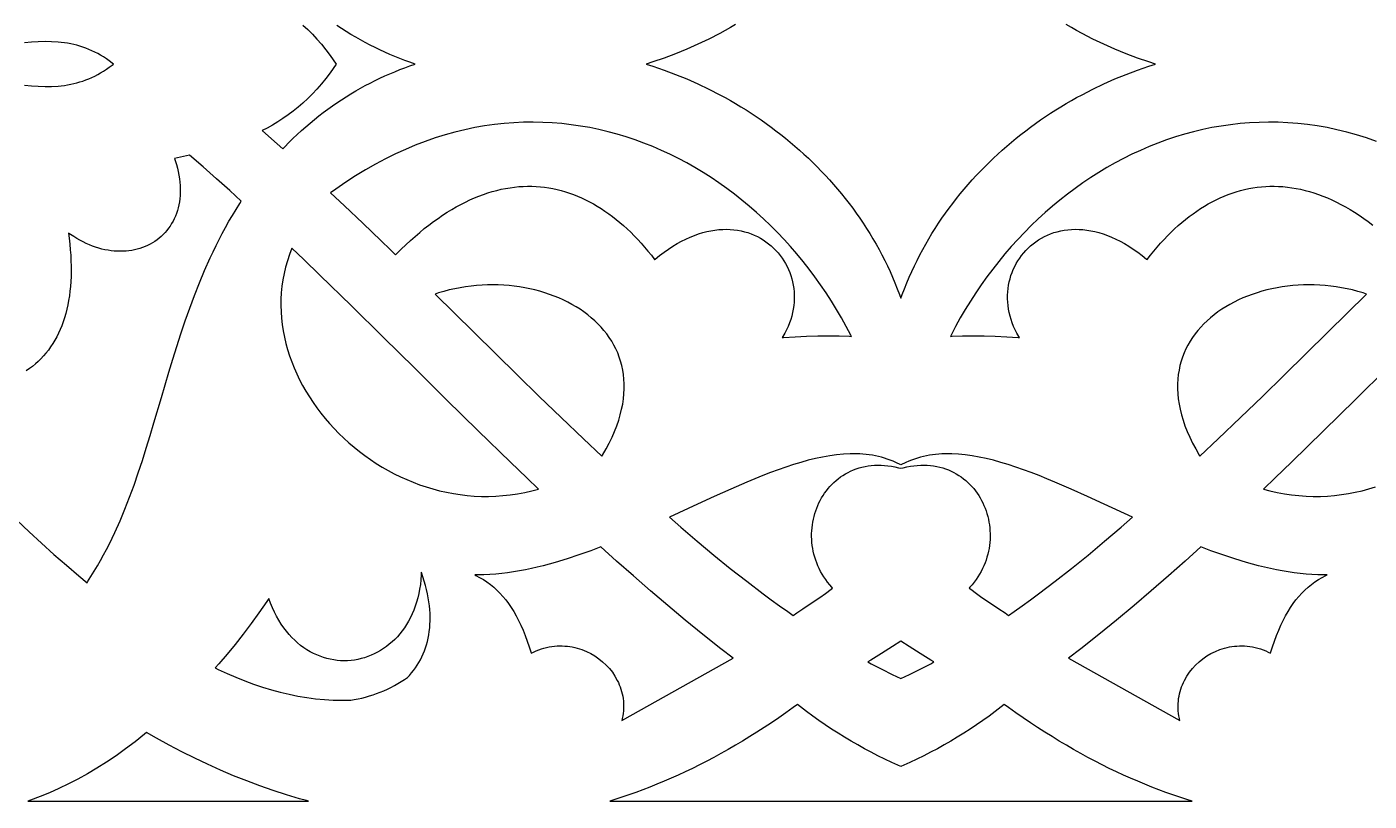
# Model space of a CAD drawing. Extents: x -340 to 340, y -265 to 265.
# Drawn here: x 50 to 104.3, y -214.8 to -183.5 of the extents above; entities that cross this region are included whole.
import ezdxf

# ---------------------------------------------------------------- set-up
doc = ezdxf.new("R2010")
doc.units = 0
doc.layers.add('LAYER_1', color=18, linetype='CONTINUOUS')

msp = doc.modelspace()

# ---------------------------------------------------------------- linework, layer by layer
at = {"layer": 'LAYER_1'}
for points in [[(61.156, -183.427), (61.349, -183.606), (61.539, -183.795), (61.724, -183.993), (61.905, -184.201), (62.082, -184.42), (62.254, -184.65), (62.499, -185.002), (62.254, -185.354), (62.082, -185.584), (61.905, -185.803), (61.724, -186.011), (61.539, -186.209), (61.349, -186.398), (61.156, -186.576), (60.959, -186.746), (60.758, -186.907), (60.553, -187.059), (60.345, -187.203), (60.134, -187.339), (59.92, -187.467), (59.703, -187.589), (59.506, -187.691), (59.88, -188.018), (60.341, -188.428), (60.417, -188.348), (60.583, -188.179), (60.751, -188.014), (60.921, -187.852), (61.093, -187.694), (61.267, -187.54), (61.443, -187.39), (61.62, -187.243), (61.799, -187.1), (61.98, -186.961), (62.163, -186.826), (62.347, -186.694), (62.533, -186.566), (62.72, -186.442), (62.909, -186.321), (63.099, -186.204), (63.291, -186.09), (63.484, -185.98), (63.679, -185.874), (63.875, -185.771), (64.072, -185.672), (64.27, -185.576), (64.47, -185.484), (64.671, -185.395), (64.872, -185.31), (65.075, -185.228), (65.279, -185.15), (65.485, -185.075), (65.7, -185.002), (65.485, -184.929), (65.279, -184.854), (65.075, -184.776), (64.872, -184.694), (64.671, -184.609), (64.47, -184.52), (64.27, -184.428), (64.072, -184.332), (63.875, -184.233), (63.679, -184.13), (63.484, -184.024), (63.291, -183.914), (63.099, -183.8), (62.909, -183.683), (62.72, -183.562), (62.533, -183.438)], [(78.662, -183.403), (78.45, -183.527), (78.235, -183.647), (78.018, -183.764), (77.582, -183.989), (77.138, -184.201), (76.689, -184.4), (76.235, -184.586), (75.775, -184.759), (75.311, -184.918), (75.041, -185.002), (75.311, -185.086), (75.775, -185.246), (76.235, -185.418), (76.689, -185.604), (77.138, -185.803), (77.582, -186.015), (78.018, -186.24), (78.235, -186.357), (78.45, -186.477), (78.662, -186.601), (78.873, -186.727), (79.082, -186.857), (79.289, -186.989), (79.494, -187.125), (79.697, -187.263), (79.898, -187.405), (80.097, -187.55), (80.294, -187.697), (80.488, -187.847), (80.681, -188.001), (80.87, -188.157), (81.058, -188.316), (81.243, -188.478), (81.425, -188.643), (81.605, -188.81), (81.782, -188.981), (81.957, -189.154), (82.128, -189.33), (82.297, -189.508), (82.464, -189.689), (82.627, -189.873), (82.787, -190.06), (82.945, -190.249), (83.099, -190.441), (83.25, -190.636), (83.398, -190.833), (83.543, -191.032), (83.685, -191.234), (83.823, -191.439), (83.958, -191.646), (84.089, -191.856), (84.217, -192.068), (84.341, -192.282), (84.462, -192.499), (84.579, -192.719), (84.692, -192.94), (84.802, -193.164), (84.908, -193.391), (85.01, -193.619), (85.108, -193.85), (85.202, -194.083), (85.292, -194.319), (85.347, -194.471), (85.402, -194.319), (85.492, -194.083), (85.586, -193.85), (85.684, -193.619), (85.786, -193.391), (85.892, -193.164), (86.001, -192.94), (86.115, -192.719), (86.232, -192.499), (86.352, -192.282), (86.477, -192.068), (86.605, -191.856), (86.736, -191.646), (86.871, -191.439), (87.009, -191.234), (87.151, -191.032), (87.295, -190.833), (87.443, -190.636), (87.595, -190.441), (87.749, -190.249), (87.906, -190.06), (88.067, -189.873), (88.23, -189.689), (88.396, -189.508), (88.565, -189.33), (88.737, -189.154), (88.912, -188.981), (89.089, -188.81), (89.269, -188.643), (89.451, -188.478), (89.636, -188.316), (89.823, -188.157), (90.013, -188.001), (90.205, -187.847), (90.4, -187.697), (90.596, -187.55), (90.795, -187.405), (90.996, -187.263), (91.199, -187.125), (91.404, -186.989), (91.611, -186.857), (91.82, -186.727), (92.031, -186.601), (92.244, -186.477), (92.458, -186.357), (92.675, -186.24), (93.112, -186.015), (93.555, -185.803), (94.004, -185.604), (94.459, -185.418), (94.918, -185.246), (95.382, -185.086), (95.653, -185.002), (95.382, -184.918), (94.918, -184.759), (94.459, -184.586), (94.004, -184.4), (93.555, -184.201), (93.112, -183.989), (92.675, -183.764), (92.458, -183.647), (92.244, -183.527), (92.031, -183.403)], [(49.891, -185.856), (50.172, -185.884), (50.449, -185.902), (50.721, -185.91), (50.987, -185.907), (51.251, -185.891), (51.379, -185.878), (51.507, -185.862), (51.634, -185.842), (51.76, -185.819), (51.885, -185.791), (52.009, -185.76), (52.132, -185.726), (52.254, -185.687), (52.375, -185.643), (52.496, -185.596), (52.616, -185.544), (52.735, -185.487), (52.853, -185.426), (52.97, -185.36), (53.088, -185.288), (53.204, -185.212), (53.32, -185.131), (53.435, -185.043), (53.487, -185.002), (53.435, -184.961), (53.32, -184.874), (53.204, -184.792), (53.088, -184.716), (52.97, -184.645), (52.853, -184.578), (52.735, -184.517), (52.616, -184.461), (52.496, -184.409), (52.375, -184.361), (52.254, -184.318), (52.132, -184.279), (52.009, -184.244), (51.885, -184.213), (51.76, -184.186), (51.634, -184.162), (51.507, -184.142), (51.379, -184.126), (51.251, -184.113), (50.987, -184.097), (50.721, -184.094), (50.449, -184.102), (50.172, -184.12), (49.891, -184.149)], [(104.589, -188.128), (104.188, -187.989), (103.786, -187.864), (103.386, -187.753), (102.987, -187.656), (102.588, -187.573), (102.191, -187.503), (101.795, -187.447), (101.4, -187.404), (101.007, -187.374), (100.615, -187.356), (100.226, -187.351), (99.838, -187.358), (99.452, -187.378), (99.069, -187.409), (98.688, -187.452), (98.309, -187.507), (97.933, -187.573), (97.56, -187.65), (97.19, -187.739), (96.823, -187.838), (96.459, -187.948), (96.098, -188.068), (95.741, -188.199), (95.387, -188.339), (95.037, -188.49), (94.691, -188.65), (94.349, -188.82), (94.012, -188.999), (93.678, -189.188), (93.35, -189.385), (93.026, -189.591), (92.706, -189.806), (92.392, -190.029), (92.083, -190.26), (91.779, -190.499), (91.48, -190.746), (91.187, -191.001), (90.9, -191.263), (90.618, -191.533), (90.343, -191.809), (90.073, -192.092), (89.81, -192.382), (89.554, -192.679), (89.304, -192.982), (89.061, -193.29), (88.824, -193.605), (88.595, -193.926), (88.373, -194.252), (88.158, -194.583), (87.951, -194.919), (87.751, -195.26), (87.56, -195.606), (87.376, -195.957), (87.35, -196.01), (87.419, -196.007), (87.84, -195.995), (88.272, -195.991), (88.714, -195.994), (89.166, -196.006), (89.627, -196.027), (90.098, -196.057), (90.147, -196.061), (90.122, -196.022), (90.043, -195.886), (89.972, -195.748), (89.908, -195.609), (89.852, -195.47), (89.804, -195.33), (89.762, -195.189), (89.728, -195.049), (89.701, -194.908), (89.681, -194.768), (89.668, -194.628), (89.662, -194.489), (89.663, -194.351), (89.67, -194.214), (89.684, -194.078), (89.704, -193.944), (89.73, -193.812), (89.763, -193.682), (89.801, -193.554), (89.846, -193.428), (89.896, -193.305), (89.952, -193.185), (90.014, -193.068), (90.081, -192.954), (90.154, -192.843), (90.232, -192.737), (90.315, -192.634), (90.403, -192.535), (90.496, -192.44), (90.594, -192.35), (90.697, -192.265), (90.804, -192.185), (90.916, -192.109), (91.032, -192.039), (91.152, -191.975), (91.277, -191.917), (91.405, -191.864), (91.537, -191.818), (91.673, -191.778), (91.812, -191.745), (91.954, -191.718), (92.1, -191.699), (92.249, -191.687), (92.4, -191.682), (92.555, -191.684), (92.712, -191.695), (92.871, -191.713), (93.033, -191.739), (93.197, -191.774), (93.362, -191.817), (93.53, -191.868), (93.7, -191.928), (93.871, -191.997), (94.044, -192.075), (94.218, -192.162), (94.393, -192.258), (94.57, -192.364), (94.748, -192.48), (94.927, -192.605), (95.107, -192.74), (95.287, -192.886), (95.305, -192.901), (95.308, -192.897), (95.443, -192.727), (95.578, -192.561), (95.715, -192.4), (95.854, -192.243), (95.994, -192.092), (96.136, -191.945), (96.279, -191.803), (96.423, -191.665), (96.569, -191.533), (96.716, -191.405), (96.865, -191.283), (97.015, -191.165), (97.166, -191.052), (97.319, -190.945), (97.473, -190.843), (97.629, -190.746), (97.785, -190.654), (97.944, -190.567), (98.103, -190.486), (98.264, -190.41), (98.425, -190.34), (98.589, -190.275), (98.753, -190.216), (98.918, -190.163), (99.085, -190.115), (99.253, -190.072), (99.421, -190.036), (99.591, -190.006), (99.762, -189.981), (99.934, -189.962), (100.107, -189.949), (100.28, -189.942), (100.455, -189.942), (100.63, -189.947), (100.806, -189.958), (100.983, -189.976), (101.16, -190), (101.339, -190.03), (101.517, -190.066), (101.697, -190.108), (101.877, -190.157), (102.057, -190.212), (102.238, -190.273), (102.42, -190.341), (102.602, -190.415), (102.784, -190.495), (102.967, -190.582), (103.15, -190.675), (103.334, -190.775), (103.518, -190.881), (103.702, -190.994), (103.887, -191.113), (104.072, -191.239), (104.257, -191.371), (104.443, -191.51)], [(49.578, -203.447), (50.079, -203.917), (50.58, -204.377), (51.082, -204.827), (51.584, -205.267), (52.086, -205.695), (52.42, -205.971), (52.44, -205.94), (52.579, -205.726), (52.713, -205.51), (52.843, -205.291), (52.97, -205.07), (53.092, -204.847), (53.211, -204.622), (53.327, -204.395), (53.439, -204.165), (53.547, -203.935), (53.756, -203.466), (53.954, -202.991), (54.142, -202.509), (54.321, -202.022), (54.493, -201.529), (54.658, -201.031), (54.818, -200.529), (54.974, -200.023), (55.128, -199.513), (55.43, -198.487), (55.735, -197.454), (55.892, -196.936), (56.053, -196.419), (56.219, -195.902), (56.392, -195.385), (56.573, -194.871), (56.763, -194.358), (56.964, -193.849), (57.176, -193.342), (57.4, -192.84), (57.518, -192.59), (57.639, -192.341), (57.764, -192.094), (57.892, -191.848), (58.025, -191.603), (58.162, -191.36), (58.304, -191.118), (58.45, -190.878), (58.601, -190.639), (58.662, -190.546), (58.193, -190.12), (57.655, -189.638), (57.114, -189.162), (56.569, -188.69), (56.198, -188.772), (55.959, -188.82), (55.988, -188.905), (56.035, -189.056), (56.075, -189.205), (56.11, -189.352), (56.138, -189.497), (56.16, -189.64), (56.177, -189.78), (56.188, -189.918), (56.193, -190.053), (56.192, -190.186), (56.186, -190.316), (56.175, -190.444), (56.158, -190.568), (56.136, -190.69), (56.109, -190.809), (56.076, -190.925), (56.039, -191.037), (55.997, -191.147), (55.951, -191.253), (55.899, -191.355), (55.843, -191.454), (55.783, -191.55), (55.719, -191.641), (55.65, -191.729), (55.578, -191.813), (55.502, -191.893), (55.422, -191.969), (55.339, -192.04), (55.252, -192.108), (55.162, -192.171), (55.068, -192.23), (54.972, -192.284), (54.873, -192.334), (54.772, -192.379), (54.668, -192.42), (54.561, -192.456), (54.453, -192.487), (54.342, -192.514), (54.229, -192.535), (54.114, -192.552), (53.998, -192.564), (53.88, -192.571), (53.761, -192.573), (53.64, -192.57), (53.518, -192.562), (53.395, -192.549), (53.271, -192.531), (53.147, -192.508), (53.021, -192.479), (52.895, -192.445), (52.769, -192.406), (52.642, -192.361), (52.515, -192.311), (52.388, -192.256), (52.261, -192.195), (52.134, -192.128), (52.007, -192.056), (51.881, -191.979), (51.755, -191.896), (51.67, -191.835), (51.697, -192.046), (51.723, -192.279), (51.744, -192.508), (51.76, -192.732), (51.771, -192.953), (51.777, -193.168), (51.777, -193.38), (51.773, -193.587), (51.764, -193.79), (51.749, -193.989), (51.73, -194.183), (51.706, -194.373), (51.676, -194.558), (51.642, -194.739), (51.603, -194.916), (51.56, -195.088), (51.511, -195.256), (51.457, -195.42), (51.399, -195.579), (51.335, -195.733), (51.267, -195.884), (51.195, -196.029), (51.117, -196.17), (51.035, -196.306), (50.948, -196.438), (50.856, -196.565), (50.759, -196.687), (50.659, -196.804), (50.553, -196.916), (50.443, -197.024), (50.329, -197.126), (50.21, -197.224), (50.087, -197.316), (49.96, -197.404)], [(105.017, -197.3), (103.737, -198.566), (102.448, -199.833), (101.144, -201.101), (100.484, -201.734), (100.011, -202.185), (100.273, -202.255), (100.568, -202.322), (100.862, -202.377), (101.155, -202.42), (101.448, -202.451), (101.739, -202.471), (102.029, -202.48), (102.318, -202.479), (102.605, -202.466), (102.89, -202.443), (103.173, -202.41), (103.454, -202.367), (103.732, -202.314), (104.008, -202.251), (104.281, -202.179), (104.551, -202.098)]]:
    msp.add_lwpolyline(points, dxfattribs=at)
for points in [[(82.422, -195.991), (82.853, -195.995), (83.274, -196.007), (83.344, -196.01), (83.318, -195.957), (83.134, -195.606), (82.942, -195.26), (82.742, -194.919), (82.535, -194.583), (82.321, -194.252), (82.098, -193.926), (81.869, -193.605), (81.633, -193.29), (81.39, -192.982), (81.14, -192.679), (80.883, -192.382), (80.62, -192.092), (80.351, -191.809), (80.075, -191.533), (79.794, -191.263), (79.507, -191.001), (79.214, -190.746), (78.915, -190.499), (78.611, -190.26), (78.302, -190.029), (77.987, -189.806), (77.668, -189.591), (77.344, -189.385), (77.015, -189.188), (76.682, -188.999), (76.344, -188.82), (76.002, -188.65), (75.656, -188.49), (75.307, -188.339), (74.953, -188.199), (74.596, -188.068), (74.235, -187.948), (73.871, -187.838), (73.504, -187.739), (73.133, -187.65), (72.76, -187.573), (72.384, -187.507), (72.006, -187.452), (71.625, -187.409), (71.241, -187.378), (70.856, -187.358), (70.468, -187.351), (70.078, -187.356), (69.687, -187.374), (69.294, -187.404), (68.899, -187.447), (68.503, -187.503), (68.105, -187.573), (67.707, -187.656), (67.307, -187.753), (66.907, -187.864), (66.506, -187.989), (66.104, -188.128), (65.702, -188.282), (65.3, -188.45), (64.897, -188.633), (64.494, -188.832), (64.091, -189.045), (63.689, -189.275), (63.287, -189.52), (62.885, -189.781), (62.484, -190.058), (62.277, -190.21), (62.839, -190.736), (63.58, -191.436), (64.318, -192.146), (64.682, -192.504), (64.896, -192.719), (64.942, -192.673), (65.129, -192.486), (65.317, -192.307), (65.504, -192.134), (65.691, -191.968), (65.878, -191.809), (66.064, -191.656), (66.25, -191.51), (66.436, -191.371), (66.622, -191.239), (66.807, -191.113), (66.991, -190.994), (67.176, -190.881), (67.36, -190.775), (67.544, -190.675), (67.727, -190.582), (67.91, -190.495), (68.092, -190.415), (68.274, -190.341), (68.455, -190.273), (68.636, -190.212), (68.817, -190.157), (68.997, -190.108), (69.176, -190.066), (69.355, -190.03), (69.533, -190), (69.711, -189.976), (69.887, -189.958), (70.063, -189.947), (70.239, -189.942), (70.413, -189.942), (70.587, -189.949), (70.76, -189.962), (70.931, -189.981), (71.102, -190.006), (71.272, -190.036), (71.441, -190.072), (71.609, -190.115), (71.775, -190.163), (71.941, -190.216), (72.105, -190.275), (72.268, -190.34), (72.43, -190.41), (72.591, -190.486), (72.75, -190.567), (72.908, -190.654), (73.065, -190.746), (73.22, -190.843), (73.375, -190.945), (73.527, -191.052), (73.679, -191.165), (73.829, -191.283), (73.977, -191.405), (74.125, -191.533), (74.27, -191.665), (74.415, -191.803), (74.558, -191.945), (74.699, -192.092), (74.84, -192.243), (74.978, -192.4), (75.115, -192.561), (75.251, -192.727), (75.385, -192.897), (75.388, -192.901), (75.406, -192.886), (75.587, -192.74), (75.767, -192.605), (75.946, -192.48), (76.124, -192.364), (76.3, -192.258), (76.476, -192.162), (76.65, -192.075), (76.823, -191.997), (76.994, -191.928), (77.163, -191.868), (77.331, -191.817), (77.497, -191.774), (77.661, -191.739), (77.822, -191.713), (77.982, -191.695), (78.139, -191.684), (78.293, -191.682), (78.445, -191.687), (78.594, -191.699), (78.739, -191.718), (78.882, -191.745), (79.021, -191.778), (79.157, -191.818), (79.289, -191.864), (79.417, -191.917), (79.541, -191.975), (79.661, -192.039), (79.778, -192.109), (79.889, -192.185), (79.996, -192.265), (80.099, -192.35), (80.197, -192.44), (80.29, -192.535), (80.378, -192.634), (80.462, -192.737), (80.539, -192.843), (80.612, -192.954), (80.679, -193.068), (80.741, -193.185), (80.797, -193.305), (80.848, -193.428), (80.892, -193.554), (80.931, -193.682), (80.963, -193.812), (80.99, -193.944), (81.01, -194.078), (81.024, -194.214), (81.031, -194.351), (81.031, -194.489), (81.025, -194.628), (81.012, -194.768), (80.992, -194.908), (80.965, -195.049), (80.931, -195.189), (80.89, -195.33), (80.841, -195.47), (80.785, -195.609), (80.722, -195.748), (80.651, -195.886), (80.572, -196.022), (80.547, -196.061), (80.595, -196.057), (81.066, -196.027), (81.528, -196.006), (81.98, -195.994)], [(61.884, -199.122), (62.055, -199.333), (62.232, -199.54), (62.417, -199.742), (62.609, -199.939), (62.807, -200.13), (63.011, -200.315), (63.222, -200.494), (63.438, -200.667), (63.66, -200.834), (63.887, -200.994), (64.12, -201.147), (64.358, -201.294), (64.6, -201.432), (64.847, -201.563), (65.098, -201.687), (65.354, -201.802), (65.613, -201.909), (65.876, -202.008), (66.143, -202.098), (66.412, -202.179), (66.685, -202.251), (66.961, -202.314), (67.24, -202.367), (67.52, -202.41), (67.804, -202.443), (68.089, -202.466), (68.376, -202.479), (68.664, -202.48), (68.955, -202.471), (69.246, -202.451), (69.538, -202.42), (69.832, -202.377), (70.126, -202.322), (70.42, -202.255), (70.683, -202.185), (70.209, -201.734), (69.55, -201.101), (68.246, -199.833), (66.956, -198.566), (65.677, -197.3), (64.401, -196.038), (63.123, -194.781), (61.838, -193.53), (61.19, -192.909), (60.708, -192.45), (60.612, -192.699), (60.526, -192.955), (60.453, -193.212), (60.392, -193.469), (60.343, -193.728), (60.306, -193.986), (60.28, -194.245), (60.266, -194.503), (60.263, -194.762), (60.27, -195.019), (60.289, -195.277), (60.318, -195.533), (60.357, -195.788), (60.406, -196.042), (60.466, -196.295), (60.535, -196.545), (60.614, -196.794), (60.702, -197.041), (60.799, -197.285), (60.905, -197.526), (61.02, -197.765), (61.144, -198), (61.276, -198.232), (61.416, -198.461), (61.564, -198.685), (61.72, -198.906)], [(72.507, -200.156), (73.248, -200.853), (73.276, -200.808), (73.418, -200.564), (73.546, -200.323), (73.661, -200.086), (73.763, -199.853), (73.853, -199.623), (73.93, -199.398), (73.996, -199.177), (74.05, -198.96), (74.092, -198.747), (74.123, -198.538), (74.144, -198.333), (74.154, -198.133), (74.154, -197.936), (74.144, -197.744), (74.124, -197.557), (74.095, -197.373), (74.057, -197.194), (74.009, -197.019), (73.953, -196.848), (73.889, -196.681), (73.816, -196.519), (73.735, -196.361), (73.646, -196.207), (73.55, -196.058), (73.446, -195.913), (73.334, -195.772), (73.216, -195.636), (73.091, -195.504), (72.959, -195.377), (72.82, -195.255), (72.676, -195.138), (72.525, -195.025), (72.369, -194.918), (72.207, -194.816), (72.039, -194.718), (71.867, -194.626), (71.69, -194.54), (71.508, -194.458), (71.322, -194.383), (71.132, -194.312), (70.938, -194.248), (70.74, -194.189), (70.539, -194.136), (70.335, -194.089), (70.128, -194.048), (69.919, -194.013), (69.707, -193.984), (69.493, -193.961), (69.277, -193.944), (69.06, -193.934), (68.841, -193.93), (68.622, -193.933), (68.401, -193.942), (68.18, -193.957), (67.959, -193.98), (67.737, -194.009), (67.516, -194.044), (67.295, -194.087), (67.075, -194.136), (66.855, -194.193), (66.637, -194.256), (66.503, -194.3), (68.069, -195.843), (69.834, -197.577), (70.716, -198.438), (71.606, -199.297)], [(102.624, -195.843), (104.19, -194.3), (104.056, -194.256), (103.838, -194.193), (103.619, -194.136), (103.399, -194.087), (103.178, -194.044), (102.957, -194.009), (102.735, -193.98), (102.514, -193.957), (102.292, -193.942), (102.072, -193.933), (101.852, -193.93), (101.634, -193.934), (101.416, -193.944), (101.201, -193.961), (100.987, -193.984), (100.775, -194.013), (100.565, -194.048), (100.358, -194.089), (100.154, -194.136), (99.953, -194.189), (99.756, -194.248), (99.562, -194.312), (99.372, -194.383), (99.186, -194.458), (99.004, -194.54), (98.827, -194.626), (98.654, -194.718), (98.487, -194.816), (98.325, -194.918), (98.169, -195.025), (98.018, -195.138), (97.873, -195.255), (97.735, -195.377), (97.603, -195.504), (97.478, -195.636), (97.359, -195.772), (97.248, -195.913), (97.144, -196.058), (97.047, -196.207), (96.959, -196.361), (96.878, -196.519), (96.805, -196.681), (96.74, -196.848), (96.684, -197.019), (96.637, -197.194), (96.599, -197.373), (96.569, -197.557), (96.55, -197.744), (96.54, -197.936), (96.539, -198.133), (96.55, -198.333), (96.57, -198.538), (96.602, -198.747), (96.644, -198.96), (96.698, -199.177), (96.763, -199.398), (96.841, -199.623), (96.93, -199.853), (97.033, -200.086), (97.148, -200.323), (97.276, -200.564), (97.417, -200.808), (97.445, -200.853), (98.186, -200.156), (99.088, -199.297), (99.977, -198.438), (100.86, -197.577)], [(80.436, -206.905), (80.769, -207.141), (80.987, -207.294), (81.132, -207.193), (81.378, -207.025), (81.842, -206.715), (82.066, -206.563), (82.291, -206.404), (82.521, -206.234), (82.584, -206.185), (82.555, -206.155), (82.466, -206.053), (82.383, -205.949), (82.304, -205.843), (82.231, -205.735), (82.163, -205.625), (82.1, -205.514), (82.043, -205.401), (81.99, -205.287), (81.943, -205.171), (81.901, -205.055), (81.863, -204.937), (81.831, -204.819), (81.803, -204.701), (81.781, -204.582), (81.763, -204.462), (81.749, -204.343), (81.741, -204.224), (81.737, -204.105), (81.737, -203.986), (81.742, -203.868), (81.752, -203.751), (81.766, -203.634), (81.785, -203.518), (81.807, -203.404), (81.834, -203.29), (81.866, -203.178), (81.901, -203.068), (81.941, -202.959), (81.984, -202.852), (82.032, -202.747), (82.084, -202.644), (82.14, -202.544), (82.199, -202.445), (82.263, -202.35), (82.331, -202.257), (82.402, -202.167), (82.477, -202.08), (82.556, -201.996), (82.638, -201.915), (82.725, -201.838), (82.814, -201.765), (82.908, -201.695), (83.004, -201.63), (83.105, -201.569), (83.208, -201.512), (83.315, -201.46), (83.425, -201.412), (83.538, -201.369), (83.654, -201.331), (83.773, -201.299), (83.895, -201.271), (84.02, -201.249), (84.147, -201.233), (84.278, -201.223), (84.41, -201.218), (84.545, -201.219), (84.682, -201.227), (84.822, -201.24), (84.964, -201.26), (85.108, -201.287), (85.253, -201.32), (85.347, -201.345), (85.44, -201.32), (85.586, -201.287), (85.73, -201.26), (85.872, -201.24), (86.011, -201.227), (86.149, -201.219), (86.284, -201.218), (86.416, -201.223), (86.546, -201.233), (86.673, -201.249), (86.798, -201.271), (86.92, -201.299), (87.039, -201.331), (87.155, -201.369), (87.269, -201.412), (87.379, -201.46), (87.485, -201.512), (87.589, -201.569), (87.689, -201.63), (87.786, -201.695), (87.879, -201.765), (87.969, -201.838), (88.055, -201.915), (88.138, -201.996), (88.217, -202.08), (88.292, -202.167), (88.363, -202.257), (88.43, -202.35), (88.494, -202.445), (88.554, -202.544), (88.61, -202.644), (88.661, -202.747), (88.709, -202.852), (88.753, -202.959), (88.793, -203.068), (88.828, -203.178), (88.859, -203.29), (88.886, -203.404), (88.909, -203.518), (88.927, -203.634), (88.941, -203.751), (88.951, -203.868), (88.956, -203.986), (88.957, -204.105), (88.953, -204.224), (88.944, -204.343), (88.931, -204.462), (88.913, -204.582), (88.89, -204.701), (88.863, -204.819), (88.83, -204.937), (88.793, -205.055), (88.75, -205.171), (88.703, -205.287), (88.651, -205.401), (88.593, -205.514), (88.53, -205.625), (88.462, -205.735), (88.389, -205.843), (88.311, -205.949), (88.227, -206.053), (88.138, -206.155), (88.109, -206.185), (88.172, -206.234), (88.402, -206.404), (88.627, -206.563), (88.852, -206.715), (89.315, -207.025), (89.561, -207.193), (89.706, -207.294), (89.925, -207.141), (90.257, -206.905), (90.589, -206.664), (90.921, -206.418), (91.586, -205.913), (92.251, -205.391), (92.917, -204.852), (93.585, -204.297), (94.253, -203.727), (94.713, -203.327), (93.573, -202.798), (92.898, -202.486), (92.233, -202.186), (91.578, -201.902), (91.255, -201.768), (90.936, -201.639), (90.62, -201.517), (90.307, -201.401), (89.998, -201.294), (89.692, -201.194), (89.391, -201.104), (89.093, -201.022), (88.8, -200.951), (88.511, -200.89), (88.227, -200.84), (87.948, -200.802), (87.673, -200.776), (87.404, -200.762), (87.138, -200.761), (87.009, -200.766), (86.88, -200.774), (86.753, -200.786), (86.627, -200.801), (86.502, -200.82), (86.378, -200.843), (86.256, -200.869), (86.135, -200.899), (86.016, -200.933), (85.898, -200.972), (85.781, -201.014), (85.665, -201.06), (85.551, -201.11), (85.347, -201.208), (85.143, -201.11), (85.028, -201.06), (84.913, -201.014), (84.796, -200.972), (84.678, -200.933), (84.558, -200.899), (84.437, -200.869), (84.315, -200.843), (84.192, -200.82), (84.067, -200.801), (83.941, -200.786), (83.813, -200.774), (83.684, -200.766), (83.555, -200.761), (83.29, -200.762), (83.02, -200.776), (82.746, -200.802), (82.466, -200.84), (82.182, -200.89), (81.894, -200.951), (81.6, -201.022), (81.303, -201.104), (81.001, -201.194), (80.696, -201.294), (80.387, -201.401), (80.074, -201.517), (79.758, -201.639), (79.438, -201.768), (79.116, -201.902), (78.461, -202.186), (77.796, -202.486), (77.121, -202.798), (75.98, -203.327), (76.44, -203.727), (77.109, -204.297), (77.776, -204.852), (78.442, -205.391), (79.108, -205.913), (79.772, -206.418), (80.104, -206.664)], [(68.105, -205.653), (68.15, -205.674), (68.304, -205.756), (68.454, -205.845), (68.598, -205.94), (68.737, -206.043), (68.872, -206.153), (69.002, -206.27), (69.127, -206.395), (69.247, -206.528), (69.363, -206.668), (69.474, -206.817), (69.581, -206.975), (69.684, -207.141), (69.784, -207.315), (69.879, -207.499), (69.971, -207.692), (70.06, -207.895), (70.146, -208.107), (70.229, -208.329), (70.309, -208.562), (70.386, -208.805), (70.39, -208.818), (70.481, -208.774), (70.588, -208.727), (70.694, -208.686), (70.801, -208.649), (70.908, -208.617), (71.015, -208.591), (71.121, -208.568), (71.228, -208.551), (71.333, -208.538), (71.439, -208.529), (71.543, -208.525), (71.647, -208.526), (71.751, -208.53), (71.853, -208.539), (71.954, -208.551), (72.054, -208.568), (72.153, -208.589), (72.25, -208.613), (72.346, -208.641), (72.442, -208.673), (72.624, -208.746), (72.801, -208.832), (72.97, -208.932), (73.13, -209.043), (73.281, -209.165), (73.423, -209.298), (73.553, -209.44), (73.673, -209.592), (73.78, -209.752), (73.873, -209.919), (73.917, -210.007), (73.955, -210.096), (73.99, -210.186), (74.022, -210.277), (74.05, -210.371), (74.073, -210.465), (74.093, -210.561), (74.109, -210.658), (74.12, -210.755), (74.128, -210.854), (74.131, -210.954), (74.129, -211.054), (74.123, -211.155), (74.112, -211.257), (74.097, -211.359), (74.076, -211.461), (74.058, -211.536), (78.563, -209.027), (78.067, -208.642), (77.34, -208.063), (76.623, -207.479), (75.915, -206.89), (75.216, -206.296), (74.524, -205.697), (73.84, -205.094), (73.206, -204.524), (72.804, -204.677), (72.323, -204.849), (71.842, -205.008), (71.361, -205.154), (71.119, -205.221), (70.878, -205.284), (70.637, -205.343), (70.397, -205.397), (70.156, -205.447), (69.916, -205.492), (69.675, -205.531), (69.435, -205.566), (69.196, -205.595), (68.956, -205.619), (68.717, -205.636), (68.479, -205.648), (68.241, -205.654)], [(102.588, -205.653), (102.453, -205.654), (102.215, -205.648), (101.976, -205.636), (101.737, -205.619), (101.498, -205.595), (101.258, -205.566), (101.018, -205.531), (100.778, -205.492), (100.538, -205.447), (100.297, -205.397), (100.056, -205.343), (99.815, -205.284), (99.575, -205.221), (99.333, -205.154), (98.852, -205.008), (98.37, -204.849), (97.889, -204.677), (97.488, -204.524), (96.853, -205.094), (96.169, -205.697), (95.478, -206.296), (94.779, -206.89), (94.071, -207.479), (93.354, -208.063), (92.627, -208.642), (92.13, -209.027), (96.636, -211.536), (96.617, -211.461), (96.597, -211.359), (96.581, -211.257), (96.571, -211.155), (96.565, -211.054), (96.563, -210.954), (96.566, -210.854), (96.573, -210.755), (96.585, -210.658), (96.6, -210.561), (96.62, -210.465), (96.644, -210.371), (96.672, -210.277), (96.703, -210.186), (96.738, -210.096), (96.777, -210.007), (96.82, -209.919), (96.914, -209.752), (97.021, -209.592), (97.14, -209.44), (97.271, -209.298), (97.412, -209.165), (97.563, -209.043), (97.724, -208.932), (97.893, -208.832), (98.069, -208.746), (98.251, -208.673), (98.348, -208.641), (98.444, -208.613), (98.541, -208.589), (98.64, -208.568), (98.74, -208.551), (98.841, -208.539), (98.943, -208.53), (99.046, -208.526), (99.15, -208.525), (99.255, -208.529), (99.36, -208.538), (99.466, -208.551), (99.572, -208.568), (99.679, -208.591), (99.786, -208.617), (99.892, -208.649), (99.999, -208.686), (100.106, -208.727), (100.212, -208.774), (100.303, -208.818), (100.307, -208.805), (100.385, -208.562), (100.465, -208.329), (100.548, -208.107), (100.634, -207.895), (100.722, -207.692), (100.814, -207.499), (100.91, -207.315), (101.009, -207.141), (101.112, -206.975), (101.219, -206.817), (101.331, -206.668), (101.447, -206.528), (101.567, -206.395), (101.692, -206.27), (101.822, -206.153), (101.956, -206.043), (102.096, -205.94), (102.24, -205.845), (102.389, -205.756), (102.543, -205.674)], [(66.065, -205.91), (66.011, -205.738), (65.95, -205.563), (65.941, -205.539), (65.938, -205.657), (65.925, -205.852), (65.905, -206.042), (65.877, -206.227), (65.843, -206.408), (65.802, -206.583), (65.755, -206.753), (65.702, -206.918), (65.642, -207.077), (65.577, -207.232), (65.506, -207.38), (65.43, -207.524), (65.348, -207.661), (65.262, -207.793), (65.171, -207.92), (65.075, -208.04), (64.975, -208.154), (64.871, -208.263), (64.762, -208.365), (64.65, -208.462), (64.535, -208.552), (64.417, -208.635), (64.295, -208.713), (64.17, -208.784), (64.043, -208.848), (63.914, -208.906), (63.783, -208.958), (63.649, -209.003), (63.514, -209.04), (63.378, -209.072), (63.24, -209.096), (63.101, -209.113), (62.962, -209.124), (62.822, -209.127), (62.681, -209.123), (62.541, -209.112), (62.401, -209.094), (62.261, -209.068), (62.122, -209.035), (61.984, -208.995), (61.847, -208.947), (61.711, -208.892), (61.577, -208.83), (61.445, -208.76), (61.315, -208.682), (61.188, -208.597), (61.063, -208.504), (60.941, -208.404), (60.821, -208.296), (60.706, -208.181), (60.593, -208.058), (60.485, -207.927), (60.38, -207.789), (60.279, -207.643), (60.183, -207.489), (60.091, -207.328), (60.004, -207.159), (59.922, -206.982), (59.845, -206.798), (59.773, -206.605), (59.692, -206.728), (59.375, -207.185), (59.056, -207.626), (58.736, -208.052), (58.412, -208.464), (58.087, -208.861), (57.758, -209.245), (57.603, -209.418), (57.726, -209.478), (58.085, -209.642), (58.444, -209.796), (58.802, -209.939), (59.161, -210.071), (59.519, -210.192), (59.878, -210.301), (60.236, -210.398), (60.594, -210.483), (60.952, -210.556), (61.31, -210.616), (61.668, -210.663), (62.026, -210.697), (62.384, -210.718), (62.742, -210.725), (62.92, -210.723), (63.088, -210.718), (63.234, -210.695), (63.388, -210.665), (63.541, -210.632), (63.693, -210.594), (63.843, -210.551), (63.991, -210.505), (64.138, -210.453), (64.284, -210.398), (64.429, -210.338), (64.572, -210.273), (64.714, -210.204), (64.854, -210.13), (64.993, -210.052), (65.131, -209.969), (65.268, -209.881), (65.387, -209.8), (65.464, -209.718), (65.549, -209.62), (65.629, -209.519), (65.705, -209.415), (65.777, -209.308), (65.844, -209.198), (65.907, -209.085), (65.966, -208.969), (66.019, -208.85), (66.069, -208.728), (66.114, -208.604), (66.154, -208.477), (66.189, -208.347), (66.22, -208.214), (66.246, -208.078), (66.267, -207.94), (66.283, -207.799), (66.294, -207.656), (66.3, -207.509), (66.3, -207.36), (66.296, -207.209), (66.286, -207.055), (66.271, -206.899), (66.251, -206.74), (66.225, -206.578), (66.193, -206.415), (66.156, -206.249), (66.113, -206.081)], [(85.347, -208.336), (85.008, -208.555), (84.567, -208.835), (84.135, -209.102), (84.013, -209.175), (84.14, -209.244), (84.571, -209.468), (85, -209.681), (85.347, -209.844), (85.693, -209.681), (86.123, -209.468), (86.554, -209.244), (86.68, -209.175), (86.559, -209.102), (86.126, -208.835), (85.686, -208.555)], [(76.625, -213.615), (76.338, -213.748), (76.051, -213.877), (75.764, -214.001), (75.478, -214.12), (75.193, -214.235), (74.907, -214.345), (74.623, -214.45), (74.339, -214.551), (74.055, -214.647), (73.772, -214.739), (73.568, -214.802), (85.347, -214.802), (97.125, -214.802), (96.922, -214.739), (96.638, -214.647), (96.355, -214.551), (96.071, -214.45), (95.786, -214.345), (95.501, -214.235), (95.215, -214.12), (94.929, -214.001), (94.643, -213.877), (94.356, -213.748), (94.068, -213.615), (93.78, -213.477), (93.492, -213.334), (93.203, -213.186), (92.914, -213.033), (92.624, -212.875), (92.334, -212.713), (92.043, -212.545), (91.752, -212.372), (91.461, -212.195), (91.169, -212.012), (90.876, -211.824), (90.584, -211.631), (90.29, -211.433), (89.997, -211.229), (89.703, -211.02), (89.532, -210.896), (89.409, -210.994), (89.163, -211.182), (88.915, -211.366), (88.663, -211.546), (88.408, -211.721), (88.151, -211.891), (87.891, -212.058), (87.628, -212.22), (87.362, -212.378), (87.094, -212.532), (86.823, -212.682), (86.55, -212.827), (86.273, -212.969), (85.995, -213.106), (85.713, -213.239), (85.347, -213.406), (84.98, -213.239), (84.699, -213.106), (84.42, -212.969), (84.144, -212.827), (83.87, -212.682), (83.599, -212.532), (83.331, -212.378), (83.066, -212.22), (82.803, -212.058), (82.543, -211.891), (82.285, -211.721), (82.031, -211.546), (81.779, -211.366), (81.53, -211.182), (81.284, -210.994), (81.162, -210.896), (80.991, -211.02), (80.697, -211.229), (80.403, -211.433), (80.11, -211.631), (79.817, -211.824), (79.525, -212.012), (79.233, -212.195), (78.941, -212.372), (78.65, -212.545), (78.36, -212.713), (78.069, -212.875), (77.78, -213.033), (77.49, -213.186), (77.201, -213.334), (76.913, -213.477)], [(50.899, -214.462), (50.518, -214.618), (50.139, -214.761), (50.019, -214.802), (61.375, -214.802), (61.293, -214.78), (61.022, -214.706), (60.484, -214.546), (59.946, -214.373), (59.412, -214.186), (58.88, -213.987), (58.35, -213.774), (57.822, -213.55), (57.298, -213.313), (56.775, -213.065), (56.256, -212.805), (55.739, -212.535), (55.225, -212.255), (54.832, -212.032), (54.752, -212.096), (54.368, -212.4), (53.981, -212.69), (53.594, -212.964), (53.208, -213.223), (52.821, -213.466), (52.435, -213.695), (52.05, -213.908), (51.665, -214.107), (51.281, -214.292)]]:
    msp.add_lwpolyline(points, close=True, dxfattribs=at)

doc.saveas('drawing.dxf')
